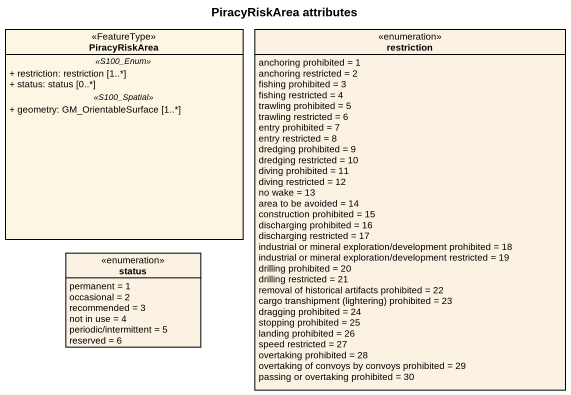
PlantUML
@startuml
title PiracyRiskArea attributes
hide circle
hide empty members
skinparam classAttributeIconSize 0
class PiracyRiskArea <<FeatureType>> {
  .. <<S100_Enum>> ..
  + restriction: restriction [1..*]
  + status: status [0..*]
  .. <<S100_Spatial>> ..
  + geometry: GM_OrientableSurface [1..*]
}
enum restriction #FCF2E3 {
  anchoring prohibited = 1
  anchoring restricted = 2
  fishing prohibited = 3
  fishing restricted = 4
  trawling prohibited = 5
  trawling restricted = 6
  entry prohibited = 7
  entry restricted = 8
  dredging prohibited = 9
  dredging restricted = 10
  diving prohibited = 11
  diving restricted = 12
  no wake = 13
  area to be avoided = 14
  construction prohibited = 15
  discharging prohibited = 16
  discharging restricted = 17
  industrial or mineral exploration/development prohibited = 18
  industrial or mineral exploration/development restricted = 19
  drilling prohibited = 20
  drilling restricted = 21
  removal of historical artifacts prohibited = 22
  {field} cargo transhipment (lightering) prohibited = 23
  dragging prohibited = 24
  stopping prohibited = 25
  landing prohibited = 26
  speed restricted = 27
  overtaking prohibited = 28
  overtaking of convoys by convoys prohibited = 29
  passing or overtaking prohibited = 30
}
enum status #FCF2E3 {
  permanent = 1
  occasional = 2
  recommended = 3
  not in use = 4
  periodic/intermittent = 5
  reserved = 6
}
@enduml
